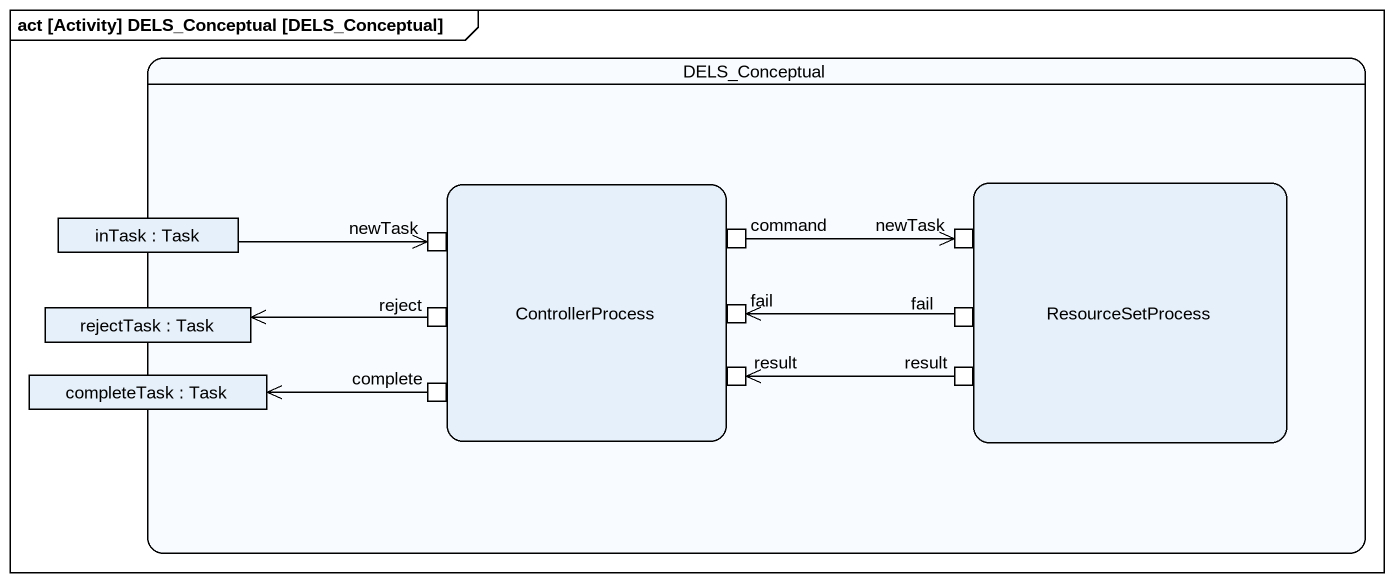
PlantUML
@startuml
mainframe act [Activity] DELS_Conceptual [DELS_Conceptual]
hide empty description
state DELS_Conceptual {
  state "inTask : Task" as inTask <<object>>
  state ControllerProcess {
    state command <<outputPin>>
    state "newTask" as newTask_2 <<inputPin>>
    state reject <<outputPin>>
    state fail <<inputPin>>
    state result <<inputPin>>
    state complete <<outputPin>>
  }
  state ResourceSetProcess {
    state newTask <<inputPin>>
    state "fail" as fail_2 <<outputPin>>
    state "result" as result_2 <<outputPin>>
  }
  state "rejectTask : Task" as rejectTask <<object>>
  state "completeTask : Task" as completeTask <<object>>
}
inTask -right-> newTask_2
command -right-> newTask
reject -left-> rejectTask
fail_2 -left-> fail
result_2 -left-> result
complete -left-> completeTask
@enduml
